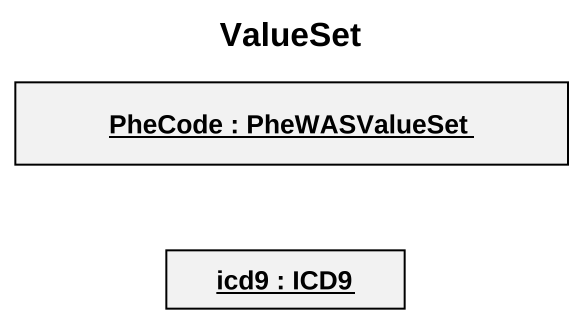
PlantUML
@startuml
title ValueSet
hide circle
hide empty members
object "PheCode : PheWASValueSet" as PheCode
object "icd9 : ICD9" as icd9
@enduml
